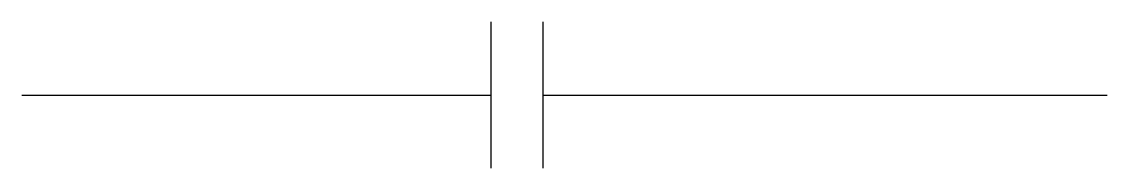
# Model space of a CAD drawing. Header units: metres. Extents: x 22827 to 25734, y -103446 to -103052.
import ezdxf

# ---------------------------------------------------------------- set-up
doc = ezdxf.new("R2010")
doc.units = ezdxf.units.M
doc.layers.add('DET1', color=1, linetype='Continuous')
doc.layers.add('G', color=3, linetype='Continuous')

msp = doc.modelspace()

# ---------------------------------------------------------------- linework, layer by layer
at = {"layer": 'DET1'}
for p, q in [((24083.33, -103052.1), (24083.33, -103445.62)), ((24222.15, -103052.1), (24222.15, -103445.62))]:
    msp.add_line(p, q, dxfattribs=at)
at = {"layer": 'G'}
for p, q in [((22826.62, -103248.86), (24083.33, -103248.86)), ((24222.15, -103248.86), (25734.1, -103248.86))]:
    msp.add_line(p, q, dxfattribs=at)

doc.saveas('drawing.dxf')
